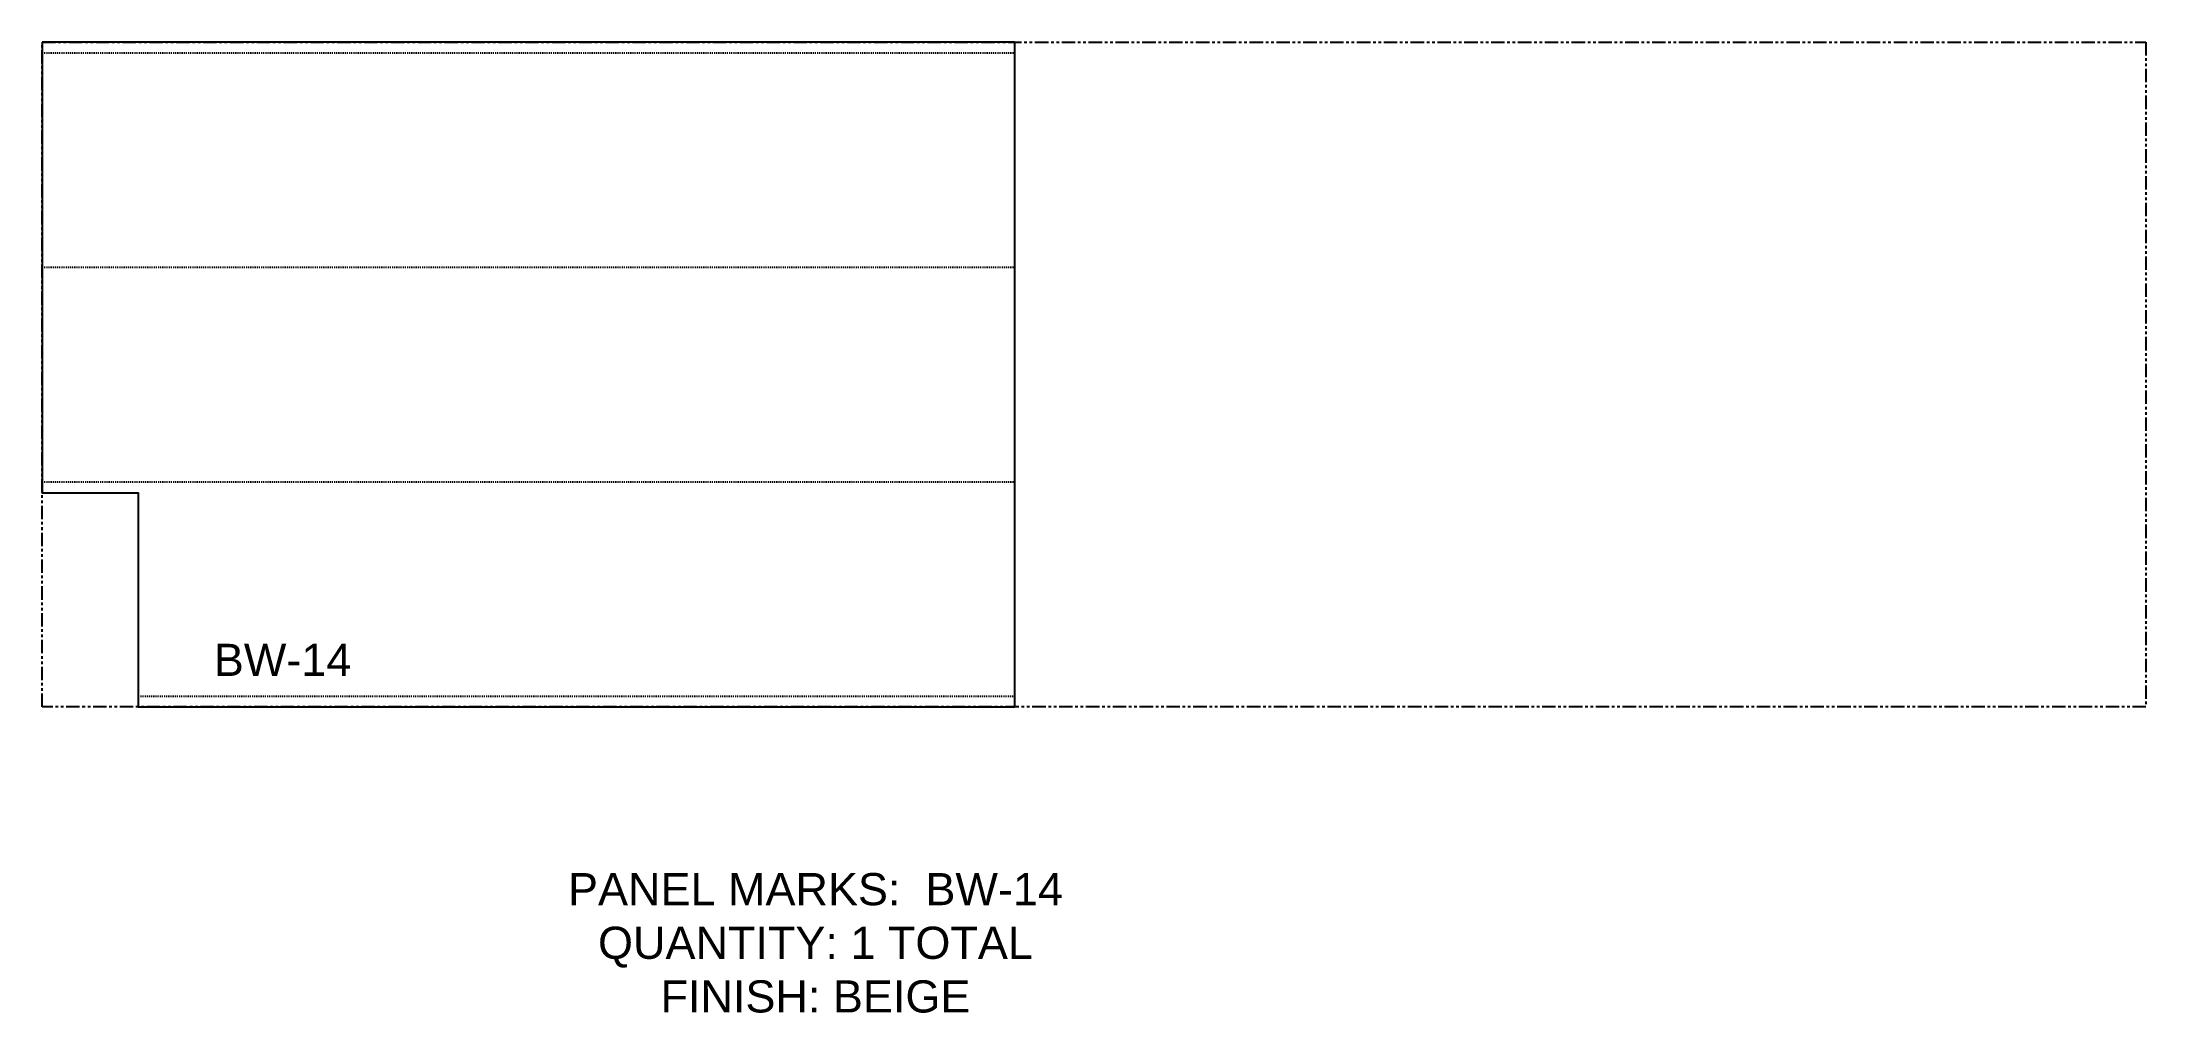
# Model space of a CAD drawing. Header units: inches. Extents: x 0 to 196, y -29 to 62.
import ezdxf

# ---------------------------------------------------------------- set-up
doc = ezdxf.new("R2010")
doc.units = ezdxf.units.IN
doc.header["$MEASUREMENT"] = 0
doc.linetypes.add('HIDDEN', pattern=[0.375, 0.25, -0.125])
doc.linetypes.add('PHANTOM', pattern=[2.5, 1.25, -0.25, 0.25, -0.25, 0.25, -0.25])
for name, color, linetype in [('DETAILS', 7, 'Continuous'), ('ROUT', 1, 'HIDDEN'), ('SHEET', 5, 'PHANTOM'), ('TEXT', 2, 'PHANTOM')]:
    doc.layers.add(name, color=color, linetype=linetype)
doc.styles.get("Standard").update_dxf_attribs({"font": 'arial.ttf'})

msp = doc.modelspace()

# ---------------------------------------------------------------- linework, layer by layer
at = {"layer": 'DETAILS', "ltscale": 0.25}
msp.add_lwpolyline([(0, 62), (0, 19.96), (8.96, 19.96), (8.96, 0), (90.63, 0), (90.63, 62)], close=True, dxfattribs=at)
at = {"layer": 'ROUT', "ltscale": 0.25}
for p, q in [((0, 61), (90.63, 61)), ((0, 41), (90.63, 41)), ((0, 21), (90.63, 21)), ((8.96, 1), (90.63, 1))]:
    msp.add_line(p, q, dxfattribs=at)
at = {"layer": 'SHEET'}
msp.add_lwpolyline([(0, 62), (196, 62), (196, 0), (0, 0)], close=True, dxfattribs=at)

# ---------------------------------------------------------------- texts
at = {"layer": 'TEXT', "char_height": 3, "attachment_point": 5}
for s, insert in [('BW-14', (22.41, 4.39)), ('PANEL MARKS:  BW-14\\PQUANTITY: 1 TOTAL\\PFINISH: BEIGE', (72.05, -22.01))]:
    msp.add_mtext_dynamic_manual_height_columns(s, width=199.7409, gutter_width=1, heights=[0], dxfattribs=dict(at, insert=insert))

doc.saveas('drawing.dxf')
